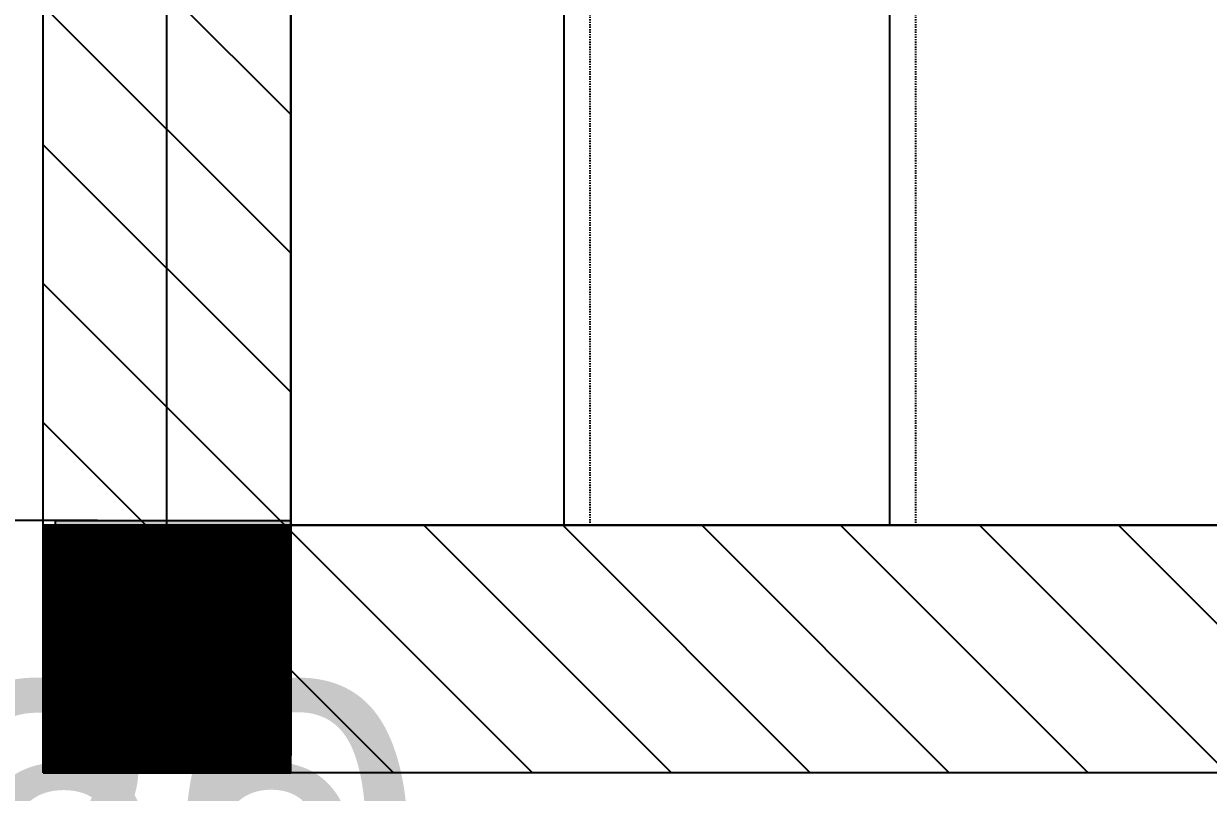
# Model space of a CAD drawing. Header units: millimetres. Extents: x -26398 to 135532, y -376633 to 43268.
# Drawn here: x 15778 to 15873.7, y -358682.6 to -358620.5 of the extents above; entities that cross this region are included whole.
import ezdxf
from ezdxf.xclip import XClip

# ---------------------------------------------------------------- set-up
doc = ezdxf.new("R2010")
doc.units = ezdxf.units.MM
doc.linetypes.add('HIDDEN', pattern=[0.375, 0.25, -0.125])
for name, color, linetype in [('0 @ 10', 7, 'Continuous'), ('0 @ 4.5', 7, 'Continuous'), ('0 @ 5', 7, 'Continuous'), ('0 @ 8', 7, 'Continuous'), ('A2-NETCAT 3B', 7, 'Continuous'), ('A3-NETTHAY', 4, 'Continuous'), ('A7-NETKHUAT', 252, 'HIDDEN'), ('DIM', 7, 'Continuous'), ('DIM @ 10', 7, 'Continuous'), ('DIM @ 4.5', 7, 'Continuous'), ('DIM @ 5', 7, 'Continuous'), ('DIM @ 8', 7, 'Continuous'), ('TƯỜNG', 52, 'Continuous')]:
    doc.layers.add(name, color=color, linetype=linetype)
doc.styles.get("Standard").update_dxf_attribs({"font": 'arial.ttf'})
doc.dimstyles.new('SCALE dimmatbang', dxfattribs={"dimscale": 70, "dimtxt": 2.7, "dimasz": 1.4, "dimexe": 1.7, "dimexo": 0.7, "dimtad": 1, "dimtoh": 1, "dimdec": 1, "dimtxsty": 'Standard', "dimblk": 'ARCHTICK', "dimcen": 2.5, "dimclrd": 1, "dimclre": 256, "dimadec": 0, "dimazin": 0, "dimtfac": 1, "dimtdec": 1, "dimtmove": 0, "dimatfit": 3, "dimfxl": 1, "dimarcsym": 0})

# ---------------------------------------------------------------- blocks, each defined once
blk = doc.blocks.new('*X6945')
at = {"color": 0}
for p, q in [((30550, 32250), (30750, 32450)), ((30550, 32251.41), (30748.59, 32450)), ((30550, 32252.83), (30747.17, 32450)), ((30550, 32254.24), (30745.76, 32450)), ((30550, 32255.66), (30744.34, 32450)), ((30550, 32257.07), (30742.93, 32450)), ((30550, 32258.49), (30741.51, 32450)), ((30550, 32259.9), (30740.1, 32450)), ((30550, 32261.31), (30738.69, 32450)), ((30550, 32262.73), (30737.27, 32450)), ((30550, 32264.14), (30735.86, 32450)), ((30550, 32265.56), (30734.44, 32450)), ((30550, 32266.97), (30733.03, 32450)), ((30550, 32268.38), (30731.62, 32450)), ((30550, 32269.8), (30730.2, 32450)), ((30550, 32271.21), (30728.79, 32450)), ((30550, 32272.63), (30727.37, 32450)), ((30550, 32274.04), (30725.96, 32450)), ((30550, 32275.46), (30724.54, 32450)), ((30550, 32276.87), (30723.13, 32450)), ((30550, 32278.28), (30721.72, 32450)), ((30550, 32279.7), (30720.3, 32450)), ((30550, 32281.11), (30718.89, 32450)), ((30550, 32282.53), (30717.47, 32450)), ((30550, 32283.94), (30716.06, 32450)), ((30550, 32285.36), (30714.64, 32450)), ((30550, 32286.77), (30713.23, 32450)), ((30550, 32288.18), (30711.82, 32450)), ((30550, 32289.6), (30710.4, 32450)), ((30550, 32291.01), (30708.99, 32450)), ((30550, 32292.43), (30707.57, 32450)), ((30550, 32293.84), (30706.16, 32450)), ((30550, 32295.25), (30704.75, 32450)), ((30550, 32296.67), (30703.33, 32450)), ((30550, 32298.08), (30701.92, 32450)), ((30550, 32299.5), (30700.5, 32450)), ((30550, 32300.91), (30699.09, 32450)), ((30550, 32302.33), (30697.67, 32450)), ((30550, 32303.74), (30696.26, 32450)), ((30550, 32305.15), (30694.85, 32450)), ((30550, 32306.57), (30693.43, 32450)), ((30550, 32307.98), (30692.02, 32450)), ((30550, 32309.4), (30690.6, 32450)), ((30550, 32310.81), (30689.19, 32450)), ((30550, 32312.23), (30687.77, 32450)), ((30550, 32313.64), (30686.36, 32450)), ((30550, 32315.05), (30684.95, 32450)), ((30550, 32316.47), (30683.53, 32450)), ((30550, 32317.88), (30682.12, 32450)), ((30550, 32319.3), (30680.7, 32450)), ((30550, 32320.71), (30679.29, 32450)), ((30550, 32322.12), (30677.88, 32450)), ((30550, 32323.54), (30676.46, 32450)), ((30550, 32324.95), (30675.05, 32450)), ((30550, 32326.37), (30673.63, 32450)), ((30550, 32327.78), (30672.22, 32450)), ((30550, 32329.2), (30670.8, 32450)), ((30550, 32330.61), (30669.39, 32450)), ((30550, 32332.02), (30667.98, 32450)), ((30550, 32333.44), (30666.56, 32450)), ((30550, 32334.85), (30665.15, 32450)), ((30550, 32336.27), (30663.73, 32450)), ((30550, 32337.68), (30662.32, 32450)), ((30550, 32339.1), (30660.9, 32450)), ((30550, 32340.51), (30659.49, 32450)), ((30550, 32341.92), (30658.08, 32450)), ((30550, 32343.34), (30656.66, 32450)), ((30550, 32344.75), (30655.25, 32450)), ((30550, 32346.17), (30653.83, 32450)), ((30550, 32347.58), (30652.42, 32450)), ((30550, 32348.99), (30651.01, 32450)), ((30550, 32350.41), (30649.59, 32450)), ((30550, 32351.82), (30648.18, 32450)), ((30550, 32353.24), (30646.76, 32450)), ((30550, 32354.65), (30645.35, 32450)), ((30550, 32356.07), (30643.93, 32450)), ((30550, 32357.48), (30642.52, 32450)), ((30550, 32358.89), (30641.11, 32450)), ((30550, 32360.31), (30639.69, 32450)), ((30550, 32361.72), (30638.28, 32450)), ((30550, 32363.14), (30636.86, 32450)), ((30550, 32364.55), (30635.45, 32450)), ((30550, 32365.97), (30634.03, 32450)), ((30550, 32367.38), (30632.62, 32450)), ((30550, 32368.79), (30631.21, 32450)), ((30550, 32370.21), (30629.79, 32450)), ((30550, 32371.62), (30628.38, 32450)), ((30550, 32373.04), (30626.96, 32450)), ((30550, 32374.45), (30625.55, 32450)), ((30550, 32375.87), (30624.13, 32450)), ((30550, 32377.28), (30622.72, 32450)), ((30550, 32378.69), (30621.31, 32450)), ((30550, 32380.11), (30619.89, 32450)), ((30550, 32381.52), (30618.48, 32450)), ((30550, 32382.94), (30617.06, 32450)), ((30550, 32384.35), (30615.65, 32450)), ((30550, 32385.76), (30614.24, 32450)), ((30550, 32387.18), (30612.82, 32450)), ((30550, 32388.59), (30611.41, 32450)), ((30550, 32390.01), (30609.99, 32450)), ((30550, 32391.42), (30608.58, 32450)), ((30550, 32392.84), (30607.16, 32450)), ((30550, 32394.25), (30605.75, 32450)), ((30550, 32395.66), (30604.34, 32450)), ((30550, 32397.08), (30602.92, 32450)), ((30550, 32398.49), (30601.51, 32450)), ((30550, 32399.91), (30600.09, 32450)), ((30550, 32401.32), (30598.68, 32450)), ((30550, 32402.74), (30597.26, 32450)), ((30550, 32404.15), (30595.85, 32450)), ((30550, 32405.56), (30594.44, 32450)), ((30550, 32406.98), (30593.02, 32450)), ((30550, 32408.39), (30591.61, 32450)), ((30550, 32409.81), (30590.19, 32450)), ((30550, 32411.22), (30588.78, 32450)), ((30550, 32412.63), (30587.37, 32450)), ((30550, 32414.05), (30585.95, 32450)), ((30550, 32415.46), (30584.54, 32450)), ((30550, 32416.88), (30583.12, 32450)), ((30550, 32418.29), (30581.71, 32450)), ((30550, 32419.71), (30580.29, 32450)), ((30550, 32421.12), (30578.88, 32450)), ((30550, 32422.53), (30577.47, 32450)), ((30550, 32423.95), (30576.05, 32450)), ((30550, 32425.36), (30574.64, 32450)), ((30550, 32426.78), (30573.22, 32450)), ((30550, 32428.19), (30571.81, 32450)), ((30550, 32429.61), (30570.39, 32450)), ((30550, 32431.02), (30568.98, 32450)), ((30550, 32432.43), (30567.57, 32450)), ((30550, 32433.85), (30566.15, 32450)), ((30550, 32435.26), (30564.74, 32450)), ((30550, 32436.68), (30563.32, 32450)), ((30550, 32438.09), (30561.91, 32450)), ((30550, 32439.5), (30560.5, 32450)), ((30550, 32440.92), (30559.08, 32450)), ((30550, 32442.33), (30557.67, 32450)), ((30550, 32443.75), (30556.25, 32450)), ((30550, 32445.16), (30554.84, 32450)), ((30550, 32446.58), (30553.42, 32450)), ((30550, 32447.99), (30552.01, 32450)), ((30550, 32449.4), (30550.6, 32450)), ((30551.41, 32250), (30750, 32448.59)), ((30552.83, 32250), (30750, 32447.17)), ((30554.24, 32250), (30750, 32445.76)), ((30555.66, 32250), (30750, 32444.34)), ((30557.07, 32250), (30750, 32442.93)), ((30558.49, 32250), (30750, 32441.51)), ((30559.9, 32250), (30750, 32440.1)), ((30561.31, 32250), (30750, 32438.69)), ((30562.73, 32250), (30750, 32437.27)), ((30564.14, 32250), (30750, 32435.86)), ((30565.56, 32250), (30750, 32434.44)), ((30566.97, 32250), (30750, 32433.03)), ((30568.38, 32250), (30750, 32431.62)), ((30569.8, 32250), (30750, 32430.2)), ((30571.21, 32250), (30750, 32428.79)), ((30572.63, 32250), (30750, 32427.37)), ((30574.04, 32250), (30750, 32425.96)), ((30575.46, 32250), (30750, 32424.54)), ((30576.87, 32250), (30750, 32423.13)), ((30578.28, 32250), (30750, 32421.72)), ((30579.7, 32250), (30750, 32420.3)), ((30581.11, 32250), (30750, 32418.89)), ((30582.53, 32250), (30750, 32417.47)), ((30583.94, 32250), (30750, 32416.06)), ((30585.36, 32250), (30750, 32414.64)), ((30586.77, 32250), (30750, 32413.23)), ((30588.18, 32250), (30750, 32411.82)), ((30589.6, 32250), (30750, 32410.4)), ((30591.01, 32250), (30750, 32408.99)), ((30592.43, 32250), (30750, 32407.57)), ((30593.84, 32250), (30750, 32406.16)), ((30595.25, 32250), (30750, 32404.75)), ((30596.67, 32250), (30750, 32403.33)), ((30598.08, 32250), (30750, 32401.92)), ((30599.5, 32250), (30750, 32400.5)), ((30600.91, 32250), (30750, 32399.09)), ((30602.33, 32250), (30750, 32397.67)), ((30603.74, 32250), (30750, 32396.26)), ((30605.15, 32250), (30750, 32394.85)), ((30606.57, 32250), (30750, 32393.43)), ((30607.98, 32250), (30750, 32392.02)), ((30609.4, 32250), (30750, 32390.6)), ((30610.81, 32250), (30750, 32389.19)), ((30612.23, 32250), (30750, 32387.77)), ((30613.64, 32250), (30750, 32386.36)), ((30615.05, 32250), (30750, 32384.95)), ((30616.47, 32250), (30750, 32383.53)), ((30617.88, 32250), (30750, 32382.12)), ((30619.3, 32250), (30750, 32380.7)), ((30620.71, 32250), (30750, 32379.29)), ((30622.12, 32250), (30750, 32377.88)), ((30623.54, 32250), (30750, 32376.46)), ((30624.95, 32250), (30750, 32375.05)), ((30626.37, 32250), (30750, 32373.63)), ((30627.78, 32250), (30750, 32372.22)), ((30629.2, 32250), (30750, 32370.8)), ((30630.61, 32250), (30750, 32369.39)), ((30632.02, 32250), (30750, 32367.98)), ((30633.44, 32250), (30750, 32366.56)), ((30634.85, 32250), (30750, 32365.15)), ((30636.27, 32250), (30750, 32363.73)), ((30637.68, 32250), (30750, 32362.32)), ((30639.1, 32250), (30750, 32360.9)), ((30640.51, 32250), (30750, 32359.49)), ((30641.92, 32250), (30750, 32358.08)), ((30643.34, 32250), (30750, 32356.66)), ((30644.75, 32250), (30750, 32355.25)), ((30646.17, 32250), (30750, 32353.83)), ((30647.58, 32250), (30750, 32352.42)), ((30648.99, 32250), (30750, 32351.01)), ((30650.41, 32250), (30750, 32349.59)), ((30651.82, 32250), (30750, 32348.18)), ((30653.24, 32250), (30750, 32346.76)), ((30654.65, 32250), (30750, 32345.35)), ((30656.07, 32250), (30750, 32343.93)), ((30657.48, 32250), (30750, 32342.52)), ((30658.89, 32250), (30750, 32341.11)), ((30660.31, 32250), (30750, 32339.69)), ((30661.72, 32250), (30750, 32338.28)), ((30663.14, 32250), (30750, 32336.86)), ((30664.55, 32250), (30750, 32335.45)), ((30665.97, 32250), (30750, 32334.03)), ((30667.38, 32250), (30750, 32332.62)), ((30668.79, 32250), (30750, 32331.21)), ((30670.21, 32250), (30750, 32329.79)), ((30671.62, 32250), (30750, 32328.38)), ((30673.04, 32250), (30750, 32326.96)), ((30674.45, 32250), (30750, 32325.55)), ((30675.87, 32250), (30750, 32324.13)), ((30677.28, 32250), (30750, 32322.72)), ((30678.69, 32250), (30750, 32321.31)), ((30680.11, 32250), (30750, 32319.89)), ((30681.52, 32250), (30750, 32318.48)), ((30682.94, 32250), (30750, 32317.06)), ((30684.35, 32250), (30750, 32315.65)), ((30685.76, 32250), (30750, 32314.24)), ((30687.18, 32250), (30750, 32312.82)), ((30688.59, 32250), (30750, 32311.41)), ((30690.01, 32250), (30750, 32309.99)), ((30691.42, 32250), (30750, 32308.58)), ((30692.84, 32250), (30750, 32307.16)), ((30694.25, 32250), (30750, 32305.75)), ((30695.66, 32250), (30750, 32304.34)), ((30697.08, 32250), (30750, 32302.92)), ((30698.49, 32250), (30750, 32301.51)), ((30699.91, 32250), (30750, 32300.09)), ((30701.32, 32250), (30750, 32298.68)), ((30702.74, 32250), (30750, 32297.26)), ((30704.15, 32250), (30750, 32295.85)), ((30705.56, 32250), (30750, 32294.44)), ((30706.98, 32250), (30750, 32293.02)), ((30708.39, 32250), (30750, 32291.61)), ((30709.81, 32250), (30750, 32290.19)), ((30711.22, 32250), (30750, 32288.78)), ((30712.63, 32250), (30750, 32287.37)), ((30714.05, 32250), (30750, 32285.95)), ((30715.46, 32250), (30750, 32284.54)), ((30716.88, 32250), (30750, 32283.12)), ((30718.29, 32250), (30750, 32281.71)), ((30719.71, 32250), (30750, 32280.29)), ((30721.12, 32250), (30750, 32278.88)), ((30722.53, 32250), (30750, 32277.47)), ((30723.95, 32250), (30750, 32276.05)), ((30725.36, 32250), (30750, 32274.64)), ((30726.78, 32250), (30750, 32273.22)), ((30728.19, 32250), (30750, 32271.81)), ((30729.61, 32250), (30750, 32270.39)), ((30731.02, 32250), (30750, 32268.98)), ((30732.43, 32250), (30750, 32267.57)), ((30733.85, 32250), (30750, 32266.15)), ((30735.26, 32250), (30750, 32264.74)), ((30736.68, 32250), (30750, 32263.32)), ((30738.09, 32250), (30750, 32261.91)), ((30739.5, 32250), (30750, 32260.5)), ((30740.92, 32250), (30750, 32259.08)), ((30742.33, 32250), (30750, 32257.67)), ((30743.75, 32250), (30750, 32256.25)), ((30745.16, 32250), (30750, 32254.84)), ((30746.58, 32250), (30750, 32253.42)), ((30747.99, 32250), (30750, 32252.01)), ((30749.4, 32250), (30750, 32250.6))]:
    blk.add_line(p, q, dxfattribs=at)
blk = doc.blocks.new('*U6944')
at = {"color": 0}
for p, q in [((0, 0), (0, 200)), ((0, 200), (200, 200)), ((200, 200), (200, 0)), ((200, 0), (0, 0))]:
    blk.add_line(p, q, dxfattribs=at)
blk = doc.blocks.new('*U6946')
blk.add_blockref('*X6945', (-30550, -32250))
at = {"color": 0}
blk.add_blockref('*U6944', (0, 0), dxfattribs=at)
blk = doc.blocks.new('_ArchTick')
at = {"color": 0, "linetype": 'ByBlock', "const_width": 0.15}
blk.add_lwpolyline([(-0.5, -0.5), (0.5, 0.5)], dxfattribs=at)
blk = doc.blocks.new('*D8628')
at = {"lineweight": -2, "transparency": 16777216}
for p, q in [((15779.598, -358684.152), (15779.598, -358715.085)), ((15799.598, -358684.152), (15799.598, -358715.085))]:
    blk.add_line(p, q, dxfattribs=at)
at = {"color": 1, "lineweight": -2, "transparency": 16777216}
blk.add_line((15779.598, -358707.435), (15799.598, -358707.435), dxfattribs=at)
at = {"layer": 'DEFPOINTS', "color": 0, "transparency": 16777216}
for p in [(15779.598, -358681.002), (15799.598, -358681.002), (15799.598, -358707.435)]:
    blk.add_point(p, dxfattribs=at)
at = {"color": 1, "lineweight": -2, "transparency": 16777216, "xscale": 6.3, "yscale": 6.3, "zscale": 6.3, "rotation": 180}
blk.add_blockref('_ArchTick', (15779.598, -358707.435), dxfattribs=at)
at = {"color": 1, "lineweight": -2, "transparency": 16777216, "xscale": 6.3, "yscale": 6.3, "zscale": 6.3}
blk.add_blockref('_ArchTick', (15799.598, -358707.435), dxfattribs=at)
at = {"color": 0, "transparency": 16777216, "insert": (15789.598, -358698.419), "char_height": 12.15, "attachment_point": 5}
blk.add_mtext('20', dxfattribs=at)
blk = doc.blocks.new('*D8629')
at = {"lineweight": -2, "transparency": 16777216}
for p, q in [((15779.598, -358688.002), (15779.598, -358724.435)), ((15799.598, -358688.002), (15799.598, -358724.435))]:
    blk.add_line(p, q, dxfattribs=at)
at = {"color": 1, "lineweight": -2, "transparency": 16777216}
blk.add_line((15779.598, -358707.435), (15799.598, -358707.435), dxfattribs=at)
at = {"layer": 'DEFPOINTS', "color": 0, "transparency": 16777216}
for p in [(15779.598, -358681.002), (15799.598, -358681.002), (15799.598, -358707.435)]:
    blk.add_point(p, dxfattribs=at)
at = {"color": 1, "lineweight": -2, "transparency": 16777216, "xscale": 14, "yscale": 14, "zscale": 14, "rotation": 180}
blk.add_blockref('_ArchTick', (15779.598, -358707.435), dxfattribs=at)
at = {"color": 1, "lineweight": -2, "transparency": 16777216, "xscale": 14, "yscale": 14, "zscale": 14}
blk.add_blockref('_ArchTick', (15799.598, -358707.435), dxfattribs=at)
at = {"color": 0, "transparency": 16777216, "insert": (15789.598, -358687.399), "char_height": 27, "attachment_point": 5}
blk.add_mtext('20', dxfattribs=at)
blk = doc.blocks.new('*D8630')
at = {"lineweight": -2, "transparency": 16777216}
for p, q in [((15779.598, -358686.602), (15779.598, -358721.035)), ((15799.598, -358686.602), (15799.598, -358721.035))]:
    blk.add_line(p, q, dxfattribs=at)
at = {"color": 1, "lineweight": -2, "transparency": 16777216}
blk.add_line((15779.598, -358707.435), (15799.598, -358707.435), dxfattribs=at)
at = {"layer": 'DEFPOINTS', "color": 0, "transparency": 16777216}
for p in [(15779.598, -358681.002), (15799.598, -358681.002), (15799.598, -358707.435)]:
    blk.add_point(p, dxfattribs=at)
at = {"color": 1, "lineweight": -2, "transparency": 16777216, "xscale": 11.2, "yscale": 11.2, "zscale": 11.2, "rotation": 180}
blk.add_blockref('_ArchTick', (15779.598, -358707.435), dxfattribs=at)
at = {"color": 1, "lineweight": -2, "transparency": 16777216, "xscale": 11.2, "yscale": 11.2, "zscale": 11.2}
blk.add_blockref('_ArchTick', (15799.598, -358707.435), dxfattribs=at)
at = {"color": 0, "transparency": 16777216, "insert": (15789.598, -358691.407), "char_height": 21.6, "attachment_point": 5}
blk.add_mtext('20', dxfattribs=at)
blk = doc.blocks.new('*D8631')
at = {"lineweight": -2, "transparency": 16777216}
for p, q in [((15779.598, -358684.502), (15779.598, -358715.935)), ((15799.598, -358684.502), (15799.598, -358715.935))]:
    blk.add_line(p, q, dxfattribs=at)
at = {"color": 1, "lineweight": -2, "transparency": 16777216}
blk.add_line((15779.598, -358707.435), (15799.598, -358707.435), dxfattribs=at)
at = {"layer": 'DEFPOINTS', "color": 0, "transparency": 16777216}
for p in [(15779.598, -358681.002), (15799.598, -358681.002), (15799.598, -358707.435)]:
    blk.add_point(p, dxfattribs=at)
at = {"color": 1, "lineweight": -2, "transparency": 16777216, "xscale": 7, "yscale": 7, "zscale": 7, "rotation": 180}
blk.add_blockref('_ArchTick', (15779.598, -358707.435), dxfattribs=at)
at = {"color": 1, "lineweight": -2, "transparency": 16777216, "xscale": 7, "yscale": 7, "zscale": 7}
blk.add_blockref('_ArchTick', (15799.598, -358707.435), dxfattribs=at)
at = {"color": 0, "transparency": 16777216, "insert": (15789.598, -358697.417), "char_height": 13.5, "attachment_point": 5}
blk.add_mtext('20', dxfattribs=at)
blk = doc.blocks.new('*D8632')
at = {"layer": 'DEFPOINTS', "color": 0, "transparency": 16777216}
for p in [(15799.598, -358681.002), (16079.598, -358681.002), (16079.598, -358736.259)]:
    blk.add_point(p, dxfattribs=at)
at = {"layer": 'DIM', "lineweight": -2, "transparency": 16777216}
for p, q in [((15799.598, -358684.152), (15799.598, -358743.909)), ((16079.598, -358684.152), (16079.598, -358743.909))]:
    blk.add_line(p, q, dxfattribs=at)
at = {"layer": 'DIM', "color": 1, "lineweight": -2, "transparency": 16777216}
blk.add_line((15799.598, -358736.259), (16079.598, -358736.259), dxfattribs=at)
at = {"layer": 'DIM', "color": 1, "lineweight": -2, "transparency": 16777216, "xscale": 6.3, "yscale": 6.3, "zscale": 6.3, "rotation": 180}
blk.add_blockref('_ArchTick', (15799.598, -358736.259), dxfattribs=at)
at = {"layer": 'DIM', "color": 1, "lineweight": -2, "transparency": 16777216, "xscale": 6.3, "yscale": 6.3, "zscale": 6.3}
blk.add_blockref('_ArchTick', (16079.598, -358736.259), dxfattribs=at)
at = {"layer": 'DIM', "color": 0, "transparency": 16777216, "insert": (15939.598, -358727.244), "char_height": 12.15, "attachment_point": 5}
blk.add_mtext('280', dxfattribs=at)
blk = doc.blocks.new('*D8633')
at = {"layer": 'DEFPOINTS', "color": 0, "transparency": 16777216}
for p in [(15799.598, -358681.002), (16079.598, -358681.002), (16079.598, -358736.259)]:
    blk.add_point(p, dxfattribs=at)
at = {"layer": 'DIM', "lineweight": -2, "transparency": 16777216}
for p, q in [((15799.598, -358688.002), (15799.598, -358753.259)), ((16079.598, -358688.002), (16079.598, -358753.259))]:
    blk.add_line(p, q, dxfattribs=at)
at = {"layer": 'DIM', "color": 1, "lineweight": -2, "transparency": 16777216}
blk.add_line((15799.598, -358736.259), (16079.598, -358736.259), dxfattribs=at)
at = {"layer": 'DIM', "color": 1, "lineweight": -2, "transparency": 16777216, "xscale": 14, "yscale": 14, "zscale": 14, "rotation": 180}
blk.add_blockref('_ArchTick', (15799.598, -358736.259), dxfattribs=at)
at = {"layer": 'DIM', "color": 1, "lineweight": -2, "transparency": 16777216, "xscale": 14, "yscale": 14, "zscale": 14}
blk.add_blockref('_ArchTick', (16079.598, -358736.259), dxfattribs=at)
at = {"layer": 'DIM', "color": 0, "transparency": 16777216, "insert": (15939.598, -358716.224), "char_height": 27, "attachment_point": 5}
blk.add_mtext('280', dxfattribs=at)
blk = doc.blocks.new('*D8634')
at = {"layer": 'DEFPOINTS', "color": 0, "transparency": 16777216}
for p in [(15799.598, -358681.002), (16079.598, -358681.002), (16079.598, -358736.259)]:
    blk.add_point(p, dxfattribs=at)
at = {"layer": 'DIM', "lineweight": -2, "transparency": 16777216}
for p, q in [((15799.598, -358686.602), (15799.598, -358749.859)), ((16079.598, -358686.602), (16079.598, -358749.859))]:
    blk.add_line(p, q, dxfattribs=at)
at = {"layer": 'DIM', "color": 1, "lineweight": -2, "transparency": 16777216}
blk.add_line((15799.598, -358736.259), (16079.598, -358736.259), dxfattribs=at)
at = {"layer": 'DIM', "color": 1, "lineweight": -2, "transparency": 16777216, "xscale": 11.2, "yscale": 11.2, "zscale": 11.2, "rotation": 180}
blk.add_blockref('_ArchTick', (15799.598, -358736.259), dxfattribs=at)
at = {"layer": 'DIM', "color": 1, "lineweight": -2, "transparency": 16777216, "xscale": 11.2, "yscale": 11.2, "zscale": 11.2}
blk.add_blockref('_ArchTick', (16079.598, -358736.259), dxfattribs=at)
at = {"layer": 'DIM', "color": 0, "transparency": 16777216, "insert": (15939.598, -358720.231), "char_height": 21.6, "attachment_point": 5}
blk.add_mtext('280', dxfattribs=at)
blk = doc.blocks.new('*D8635')
at = {"layer": 'DEFPOINTS', "color": 0, "transparency": 16777216}
for p in [(15799.598, -358681.002), (16079.598, -358681.002), (16079.598, -358736.259)]:
    blk.add_point(p, dxfattribs=at)
at = {"layer": 'DIM', "lineweight": -2, "transparency": 16777216}
for p, q in [((15799.598, -358684.502), (15799.598, -358744.759)), ((16079.598, -358684.502), (16079.598, -358744.759))]:
    blk.add_line(p, q, dxfattribs=at)
at = {"layer": 'DIM', "color": 1, "lineweight": -2, "transparency": 16777216}
blk.add_line((15799.598, -358736.259), (16079.598, -358736.259), dxfattribs=at)
at = {"layer": 'DIM', "color": 1, "lineweight": -2, "transparency": 16777216, "xscale": 7, "yscale": 7, "zscale": 7, "rotation": 180}
blk.add_blockref('_ArchTick', (15799.598, -358736.259), dxfattribs=at)
at = {"layer": 'DIM', "color": 1, "lineweight": -2, "transparency": 16777216, "xscale": 7, "yscale": 7, "zscale": 7}
blk.add_blockref('_ArchTick', (16079.598, -358736.259), dxfattribs=at)
at = {"layer": 'DIM', "color": 0, "transparency": 16777216, "insert": (15939.598, -358726.242), "char_height": 13.5, "attachment_point": 5}
blk.add_mtext('280', dxfattribs=at)
blk = doc.blocks.new('*D8572')
at = {"layer": 'DEFPOINTS', "color": 0, "transparency": 16777216}
for p in [(15779.598, -358680.801), (16079.598, -358681.002), (15779.598, -358821.882)]:
    blk.add_point(p, dxfattribs=at)
at = {"layer": 'DIM', "lineweight": -2, "transparency": 16777216}
for p, q in [((15779.598, -358683.951), (15779.598, -358829.532)), ((16079.598, -358684.152), (16079.598, -358829.532))]:
    blk.add_line(p, q, dxfattribs=at)
at = {"layer": 'DIM', "color": 1, "lineweight": -2, "transparency": 16777216}
blk.add_line((16079.598, -358821.882), (15779.598, -358821.882), dxfattribs=at)
at = {"layer": 'DIM', "color": 1, "lineweight": -2, "transparency": 16777216, "xscale": 6.3, "yscale": 6.3, "zscale": 6.3, "rotation": 180}
blk.add_blockref('_ArchTick', (15779.598, -358821.882), dxfattribs=at)
at = {"layer": 'DIM', "color": 1, "lineweight": -2, "transparency": 16777216, "xscale": 6.3, "yscale": 6.3, "zscale": 6.3}
blk.add_blockref('_ArchTick', (16079.598, -358821.882), dxfattribs=at)
at = {"layer": 'DIM', "color": 0, "transparency": 16777216, "insert": (15929.598, -358812.862), "char_height": 12.15, "attachment_point": 5}
blk.add_mtext('300', dxfattribs=at)
blk = doc.blocks.new('*D8573')
at = {"layer": 'DEFPOINTS', "color": 0, "transparency": 16777216}
for p in [(15779.598, -358680.801), (16079.598, -358681.002), (15779.598, -358821.882)]:
    blk.add_point(p, dxfattribs=at)
at = {"layer": 'DIM', "lineweight": -2, "transparency": 16777216}
for p, q in [((15779.598, -358687.801), (15779.598, -358838.882)), ((16079.598, -358688.002), (16079.598, -358838.882))]:
    blk.add_line(p, q, dxfattribs=at)
at = {"layer": 'DIM', "color": 1, "lineweight": -2, "transparency": 16777216}
blk.add_line((16079.598, -358821.882), (15779.598, -358821.882), dxfattribs=at)
at = {"layer": 'DIM', "color": 1, "lineweight": -2, "transparency": 16777216, "xscale": 14, "yscale": 14, "zscale": 14, "rotation": 180}
blk.add_blockref('_ArchTick', (15779.598, -358821.882), dxfattribs=at)
at = {"layer": 'DIM', "color": 1, "lineweight": -2, "transparency": 16777216, "xscale": 14, "yscale": 14, "zscale": 14}
blk.add_blockref('_ArchTick', (16079.598, -358821.882), dxfattribs=at)
at = {"layer": 'DIM', "color": 0, "transparency": 16777216, "insert": (15929.598, -358801.837), "char_height": 27, "attachment_point": 5}
blk.add_mtext('300', dxfattribs=at)
blk = doc.blocks.new('*D8574')
at = {"layer": 'DEFPOINTS', "color": 0, "transparency": 16777216}
for p in [(15779.598, -358680.801), (16079.598, -358681.002), (15779.598, -358821.882)]:
    blk.add_point(p, dxfattribs=at)
at = {"layer": 'DIM', "lineweight": -2, "transparency": 16777216}
for p, q in [((15779.598, -358686.401), (15779.598, -358835.482)), ((16079.598, -358686.602), (16079.598, -358835.482))]:
    blk.add_line(p, q, dxfattribs=at)
at = {"layer": 'DIM', "color": 1, "lineweight": -2, "transparency": 16777216}
blk.add_line((16079.598, -358821.882), (15779.598, -358821.882), dxfattribs=at)
at = {"layer": 'DIM', "color": 1, "lineweight": -2, "transparency": 16777216, "xscale": 11.2, "yscale": 11.2, "zscale": 11.2, "rotation": 180}
blk.add_blockref('_ArchTick', (15779.598, -358821.882), dxfattribs=at)
at = {"layer": 'DIM', "color": 1, "lineweight": -2, "transparency": 16777216, "xscale": 11.2, "yscale": 11.2, "zscale": 11.2}
blk.add_blockref('_ArchTick', (16079.598, -358821.882), dxfattribs=at)
at = {"layer": 'DIM', "color": 0, "transparency": 16777216, "insert": (15929.598, -358805.846), "char_height": 21.6, "attachment_point": 5}
blk.add_mtext('300', dxfattribs=at)
blk = doc.blocks.new('*D8575')
at = {"layer": 'DEFPOINTS', "color": 0, "transparency": 16777216}
for p in [(15779.598, -358680.801), (16079.598, -358681.002), (15779.598, -358821.882)]:
    blk.add_point(p, dxfattribs=at)
at = {"layer": 'DIM', "lineweight": -2, "transparency": 16777216}
for p, q in [((15779.598, -358684.301), (15779.598, -358830.382)), ((16079.598, -358684.502), (16079.598, -358830.382))]:
    blk.add_line(p, q, dxfattribs=at)
at = {"layer": 'DIM', "color": 1, "lineweight": -2, "transparency": 16777216}
blk.add_line((16079.598, -358821.882), (15779.598, -358821.882), dxfattribs=at)
at = {"layer": 'DIM', "color": 1, "lineweight": -2, "transparency": 16777216, "xscale": 7, "yscale": 7, "zscale": 7, "rotation": 180}
blk.add_blockref('_ArchTick', (15779.598, -358821.882), dxfattribs=at)
at = {"layer": 'DIM', "color": 1, "lineweight": -2, "transparency": 16777216, "xscale": 7, "yscale": 7, "zscale": 7}
blk.add_blockref('_ArchTick', (16079.598, -358821.882), dxfattribs=at)
at = {"layer": 'DIM', "color": 0, "transparency": 16777216, "insert": (15929.598, -358811.86), "char_height": 13.5, "attachment_point": 5}
blk.add_mtext('300', dxfattribs=at)
blk = doc.blocks.new('*D8540')
at = {"layer": 'DEFPOINTS', "color": 0, "transparency": 16777216}
for p in [(15779.598, -357681.002), (15698.122, -358681.002), (15779.598, -358681.002)]:
    blk.add_point(p, dxfattribs=at)
at = {"layer": 'DIM', "lineweight": -2, "transparency": 16777216}
for p, q in [((15776.448, -357681.002), (15690.472, -357681.002)), ((15776.448, -358681.002), (15690.472, -358681.002))]:
    blk.add_line(p, q, dxfattribs=at)
at = {"layer": 'DIM', "color": 1, "lineweight": -2, "transparency": 16777216}
blk.add_line((15698.122, -357681.002), (15698.122, -358681.002), dxfattribs=at)
at = {"layer": 'DIM', "color": 1, "lineweight": -2, "transparency": 16777216, "xscale": 6.3, "yscale": 6.3, "zscale": 6.3}
for p, rotation in [((15698.122, -357681.002), 90), ((15698.122, -358681.002), 270)]:
    blk.add_blockref('_ArchTick', p, dxfattribs=dict(at, rotation=rotation))
at = {"layer": 'DIM', "color": 0, "transparency": 16777216, "insert": (15689.106, -358181.002), "char_height": 12.15, "attachment_point": 5, "rotation": 90}
blk.add_mtext('1000', dxfattribs=at)
blk = doc.blocks.new('*D8541')
at = {"layer": 'DEFPOINTS', "color": 0, "transparency": 16777216}
for p in [(15779.598, -357681.002), (15698.122, -358681.002), (15779.598, -358681.002)]:
    blk.add_point(p, dxfattribs=at)
at = {"layer": 'DIM', "lineweight": -2, "transparency": 16777216}
for p, q in [((15772.598, -357681.002), (15681.122, -357681.002)), ((15772.598, -358681.002), (15681.122, -358681.002))]:
    blk.add_line(p, q, dxfattribs=at)
at = {"layer": 'DIM', "color": 1, "lineweight": -2, "transparency": 16777216}
blk.add_line((15698.122, -357681.002), (15698.122, -358681.002), dxfattribs=at)
at = {"layer": 'DIM', "color": 1, "lineweight": -2, "transparency": 16777216, "xscale": 14, "yscale": 14, "zscale": 14}
for p, rotation in [((15698.122, -357681.002), 90), ((15698.122, -358681.002), 270)]:
    blk.add_blockref('_ArchTick', p, dxfattribs=dict(at, rotation=rotation))
at = {"layer": 'DIM', "color": 0, "transparency": 16777216, "insert": (15678.087, -358181.002), "char_height": 27, "attachment_point": 5, "rotation": 90}
blk.add_mtext('1000', dxfattribs=at)
blk = doc.blocks.new('*D8542')
at = {"layer": 'DEFPOINTS', "color": 0, "transparency": 16777216}
for p in [(15779.598, -357681.002), (15698.122, -358681.002), (15779.598, -358681.002)]:
    blk.add_point(p, dxfattribs=at)
at = {"layer": 'DIM', "lineweight": -2, "transparency": 16777216}
for p, q in [((15773.998, -357681.002), (15684.522, -357681.002)), ((15773.998, -358681.002), (15684.522, -358681.002))]:
    blk.add_line(p, q, dxfattribs=at)
at = {"layer": 'DIM', "color": 1, "lineweight": -2, "transparency": 16777216}
blk.add_line((15698.122, -357681.002), (15698.122, -358681.002), dxfattribs=at)
at = {"layer": 'DIM', "color": 1, "lineweight": -2, "transparency": 16777216, "xscale": 11.2, "yscale": 11.2, "zscale": 11.2}
for p, rotation in [((15698.122, -357681.002), 90), ((15698.122, -358681.002), 270)]:
    blk.add_blockref('_ArchTick', p, dxfattribs=dict(at, rotation=rotation))
at = {"layer": 'DIM', "color": 0, "transparency": 16777216, "insert": (15682.094, -358181.002), "char_height": 21.6, "attachment_point": 5, "rotation": 90}
blk.add_mtext('1000', dxfattribs=at)
blk = doc.blocks.new('*D8543')
at = {"layer": 'DEFPOINTS', "color": 0, "transparency": 16777216}
for p in [(15779.598, -357681.002), (15698.122, -358681.002), (15779.598, -358681.002)]:
    blk.add_point(p, dxfattribs=at)
at = {"layer": 'DIM', "lineweight": -2, "transparency": 16777216}
for p, q in [((15776.098, -357681.002), (15689.622, -357681.002)), ((15776.098, -358681.002), (15689.622, -358681.002))]:
    blk.add_line(p, q, dxfattribs=at)
at = {"layer": 'DIM', "color": 1, "lineweight": -2, "transparency": 16777216}
blk.add_line((15698.122, -357681.002), (15698.122, -358681.002), dxfattribs=at)
at = {"layer": 'DIM', "color": 1, "lineweight": -2, "transparency": 16777216, "xscale": 7, "yscale": 7, "zscale": 7}
for p, rotation in [((15698.122, -357681.002), 90), ((15698.122, -358681.002), 270)]:
    blk.add_blockref('_ArchTick', p, dxfattribs=dict(at, rotation=rotation))
at = {"layer": 'DIM', "color": 0, "transparency": 16777216, "insert": (15688.105, -358181.002), "char_height": 13.5, "attachment_point": 5, "rotation": 90}
blk.add_mtext('1000', dxfattribs=at)
blk = doc.blocks.new('*D8652')
at = {"layer": 'DEFPOINTS', "color": 0, "transparency": 16777216}
for p in [(15779.598, -358681.002), (18679.598, -358681.002), (15779.598, -358904.202)]:
    blk.add_point(p, dxfattribs=at)
at = {"layer": 'DIM', "lineweight": -2, "transparency": 16777216}
for p, q in [((15779.598, -358684.152), (15779.598, -358911.852)), ((18679.598, -358684.152), (18679.598, -358911.852))]:
    blk.add_line(p, q, dxfattribs=at)
at = {"layer": 'DIM', "color": 1, "lineweight": -2, "transparency": 16777216}
blk.add_line((18679.598, -358904.202), (15779.598, -358904.202), dxfattribs=at)
at = {"layer": 'DIM', "color": 1, "lineweight": -2, "transparency": 16777216, "xscale": 6.3, "yscale": 6.3, "zscale": 6.3, "rotation": 180}
blk.add_blockref('_ArchTick', (15779.598, -358904.202), dxfattribs=at)
at = {"layer": 'DIM', "color": 1, "lineweight": -2, "transparency": 16777216, "xscale": 6.3, "yscale": 6.3, "zscale": 6.3}
blk.add_blockref('_ArchTick', (18679.598, -358904.202), dxfattribs=at)
at = {"layer": 'DIM', "color": 0, "transparency": 16777216, "insert": (17229.598, -358895.186), "char_height": 12.15, "attachment_point": 5}
blk.add_mtext('2900', dxfattribs=at)
blk = doc.blocks.new('*D8653')
at = {"layer": 'DEFPOINTS', "color": 0, "transparency": 16777216}
for p in [(15779.598, -358681.002), (18679.598, -358681.002), (15779.598, -358904.202)]:
    blk.add_point(p, dxfattribs=at)
at = {"layer": 'DIM', "lineweight": -2, "transparency": 16777216}
for p, q in [((15779.598, -358688.002), (15779.598, -358921.202)), ((18679.598, -358688.002), (18679.598, -358921.202))]:
    blk.add_line(p, q, dxfattribs=at)
at = {"layer": 'DIM', "color": 1, "lineweight": -2, "transparency": 16777216}
blk.add_line((18679.598, -358904.202), (15779.598, -358904.202), dxfattribs=at)
at = {"layer": 'DIM', "color": 1, "lineweight": -2, "transparency": 16777216, "xscale": 14, "yscale": 14, "zscale": 14, "rotation": 180}
blk.add_blockref('_ArchTick', (15779.598, -358904.202), dxfattribs=at)
at = {"layer": 'DIM', "color": 1, "lineweight": -2, "transparency": 16777216, "xscale": 14, "yscale": 14, "zscale": 14}
blk.add_blockref('_ArchTick', (18679.598, -358904.202), dxfattribs=at)
at = {"layer": 'DIM', "color": 0, "transparency": 16777216, "insert": (17229.598, -358884.166), "char_height": 27, "attachment_point": 5}
blk.add_mtext('2900', dxfattribs=at)
blk = doc.blocks.new('*D8654')
at = {"layer": 'DEFPOINTS', "color": 0, "transparency": 16777216}
for p in [(15779.598, -358681.002), (18679.598, -358681.002), (15779.598, -358904.202)]:
    blk.add_point(p, dxfattribs=at)
at = {"layer": 'DIM', "lineweight": -2, "transparency": 16777216}
for p, q in [((15779.598, -358686.602), (15779.598, -358917.802)), ((18679.598, -358686.602), (18679.598, -358917.802))]:
    blk.add_line(p, q, dxfattribs=at)
at = {"layer": 'DIM', "color": 1, "lineweight": -2, "transparency": 16777216}
blk.add_line((18679.598, -358904.202), (15779.598, -358904.202), dxfattribs=at)
at = {"layer": 'DIM', "color": 1, "lineweight": -2, "transparency": 16777216, "xscale": 11.2, "yscale": 11.2, "zscale": 11.2, "rotation": 180}
blk.add_blockref('_ArchTick', (15779.598, -358904.202), dxfattribs=at)
at = {"layer": 'DIM', "color": 1, "lineweight": -2, "transparency": 16777216, "xscale": 11.2, "yscale": 11.2, "zscale": 11.2}
blk.add_blockref('_ArchTick', (18679.598, -358904.202), dxfattribs=at)
at = {"layer": 'DIM', "color": 0, "transparency": 16777216, "insert": (17229.598, -358888.174), "char_height": 21.6, "attachment_point": 5}
blk.add_mtext('2900', dxfattribs=at)
blk = doc.blocks.new('*D8655')
at = {"layer": 'DEFPOINTS', "color": 0, "transparency": 16777216}
for p in [(15779.598, -358681.002), (18679.598, -358681.002), (15779.598, -358904.202)]:
    blk.add_point(p, dxfattribs=at)
at = {"layer": 'DIM', "lineweight": -2, "transparency": 16777216}
for p, q in [((15779.598, -358684.502), (15779.598, -358912.702)), ((18679.598, -358684.502), (18679.598, -358912.702))]:
    blk.add_line(p, q, dxfattribs=at)
at = {"layer": 'DIM', "color": 1, "lineweight": -2, "transparency": 16777216}
blk.add_line((18679.598, -358904.202), (15779.598, -358904.202), dxfattribs=at)
at = {"layer": 'DIM', "color": 1, "lineweight": -2, "transparency": 16777216, "xscale": 7, "yscale": 7, "zscale": 7, "rotation": 180}
blk.add_blockref('_ArchTick', (15779.598, -358904.202), dxfattribs=at)
at = {"layer": 'DIM', "color": 1, "lineweight": -2, "transparency": 16777216, "xscale": 7, "yscale": 7, "zscale": 7}
blk.add_blockref('_ArchTick', (18679.598, -358904.202), dxfattribs=at)
at = {"layer": 'DIM', "color": 0, "transparency": 16777216, "insert": (17229.598, -358894.184), "char_height": 13.5, "attachment_point": 5}
blk.add_mtext('2900', dxfattribs=at)
blk = doc.blocks.new('*D8515')
at = {"layer": 'DEFPOINTS', "color": 0, "transparency": 16777216}
for p in [(15789.598, -358349.6), (15754.424, -358660.6), (15789.598, -358660.6)]:
    blk.add_point(p, dxfattribs=at)
at = {"layer": 'DIM', "lineweight": -2, "transparency": 16777216}
for p, q in [((15783.998, -358349.6), (15740.824, -358349.6)), ((15783.998, -358660.6), (15740.824, -358660.6))]:
    blk.add_line(p, q, dxfattribs=at)
at = {"layer": 'DIM', "color": 1, "lineweight": -2, "transparency": 16777216}
blk.add_line((15754.424, -358349.6), (15754.424, -358660.6), dxfattribs=at)
at = {"layer": 'DIM', "color": 1, "lineweight": -2, "transparency": 16777216, "xscale": 11.2, "yscale": 11.2, "zscale": 11.2}
for p, rotation in [((15754.424, -358349.6), 90), ((15754.424, -358660.6), 270)]:
    blk.add_blockref('_ArchTick', p, dxfattribs=dict(at, rotation=rotation))
at = {"layer": 'DIM', "color": 0, "transparency": 16777216, "insert": (15745.745, -358521.912), "char_height": 7.2, "attachment_point": 5, "rotation": 90}
blk.add_mtext('311', dxfattribs=at)
blk = doc.blocks.new('f')
at = {"layer": 'A3-NETTHAY'}
for p, q in [((50750.42, -385349.87), (50750.42, -384349.87)), ((51013.58, -385349.87), (51013.58, -384349.87))]:
    blk.add_line(p, q, dxfattribs=at)
at = {"layer": 'A7-NETKHUAT', "ltscale": 3}
for p, q in [((50771.48, -385349.87), (50771.48, -384349.87)), ((51034.63, -385349.87), (51034.63, -384349.87))]:
    blk.add_line(p, q, dxfattribs=at)
blk = doc.blocks.new('*U9348')
at = {"layer": '0 @ 10'}
dim = blk.add_linear_dim(base=(15799.598, -358707.435), p1=(15779.598, -358681.002), p2=(15799.598, -358681.002), angle=180, dimstyle='SCALE dimmatbang', override={"dimscale": 10, "dimtix": 0, "dimtofl": 1, "dimtmove": 0, "dimatfit": 3}, dxfattribs=at)
dim.commit()
dim.dimension.update_dxf_attribs({"geometry": '*D8629', "text_midpoint": (15789.598, -358707.435), "dimtype": 128})
at = {"layer": '0 @ 4.5'}
dim = blk.add_linear_dim(base=(15799.598, -358707.435), p1=(15779.598, -358681.002), p2=(15799.598, -358681.002), angle=180, dimstyle='SCALE dimmatbang', override={"dimscale": 4.5, "dimtix": 0, "dimtofl": 1, "dimtmove": 0, "dimatfit": 3}, dxfattribs=at)
dim.commit()
dim.dimension.update_dxf_attribs({"geometry": '*D8628', "text_midpoint": (15789.598, -358707.435), "dimtype": 128})
at = {"layer": '0 @ 5'}
dim = blk.add_linear_dim(base=(15799.598, -358707.435), p1=(15779.598, -358681.002), p2=(15799.598, -358681.002), angle=180, dimstyle='SCALE dimmatbang', override={"dimscale": 5, "dimtix": 0, "dimtofl": 1, "dimtmove": 0, "dimatfit": 3}, dxfattribs=at)
dim.commit()
dim.dimension.update_dxf_attribs({"geometry": '*D8631', "text_midpoint": (15789.598, -358707.435), "dimtype": 128})
at = {"layer": '0 @ 8'}
dim = blk.add_linear_dim(base=(15799.598, -358707.435), p1=(15779.598, -358681.002), p2=(15799.598, -358681.002), angle=180, dimstyle='SCALE dimmatbang', override={"dimscale": 8, "dimtix": 0, "dimtofl": 1, "dimtmove": 0, "dimatfit": 3}, dxfattribs=at)
dim.commit()
dim.dimension.update_dxf_attribs({"geometry": '*D8630', "text_midpoint": (15789.598, -358707.435), "dimtype": 128})
blk = doc.blocks.new('*U9349')
at = {"layer": 'DIM @ 10'}
dim = blk.add_linear_dim(base=(16079.598, -358736.259), p1=(15799.598, -358681.002), p2=(16079.598, -358681.002), angle=180, dimstyle='SCALE dimmatbang', override={"dimscale": 10, "dimtix": 0, "dimtofl": 1, "dimtmove": 0, "dimatfit": 3}, dxfattribs=at)
dim.commit()
dim.dimension.update_dxf_attribs({"geometry": '*D8633', "text_midpoint": (15939.598, -358716.224)})
at = {"layer": 'DIM @ 4.5'}
dim = blk.add_linear_dim(base=(16079.598, -358736.259), p1=(15799.598, -358681.002), p2=(16079.598, -358681.002), angle=180, dimstyle='SCALE dimmatbang', override={"dimscale": 4.5, "dimtix": 0, "dimtofl": 1, "dimtmove": 0, "dimatfit": 3}, dxfattribs=at)
dim.commit()
dim.dimension.update_dxf_attribs({"geometry": '*D8632', "text_midpoint": (15939.598, -358727.244)})
at = {"layer": 'DIM @ 5'}
dim = blk.add_linear_dim(base=(16079.598, -358736.259), p1=(15799.598, -358681.002), p2=(16079.598, -358681.002), angle=180, dimstyle='SCALE dimmatbang', override={"dimscale": 5, "dimtix": 0, "dimtofl": 1, "dimtmove": 0, "dimatfit": 3}, dxfattribs=at)
dim.commit()
dim.dimension.update_dxf_attribs({"geometry": '*D8635', "text_midpoint": (15939.598, -358726.242)})
at = {"layer": 'DIM @ 8'}
dim = blk.add_linear_dim(base=(16079.598, -358736.259), p1=(15799.598, -358681.002), p2=(16079.598, -358681.002), angle=180, dimstyle='SCALE dimmatbang', override={"dimscale": 8, "dimtix": 0, "dimtofl": 1, "dimtmove": 0, "dimatfit": 3}, dxfattribs=at)
dim.commit()
dim.dimension.update_dxf_attribs({"geometry": '*D8634', "text_midpoint": (15939.598, -358720.231)})
blk = doc.blocks.new('*U9366')
at = {"layer": 'DIM @ 10'}
dim = blk.add_linear_dim(base=(15779.598, -358821.882), p1=(16079.598, -358681.002), p2=(15779.598, -358680.801), angle=180, dimstyle='SCALE dimmatbang', override={"dimscale": 10, "dimtix": 0, "dimtofl": 1, "dimtmove": 0, "dimatfit": 3}, dxfattribs=at)
dim.commit()
dim.dimension.update_dxf_attribs({"geometry": '*D8573', "text_midpoint": (15929.598, -358801.837)})
at = {"layer": 'DIM @ 4.5'}
dim = blk.add_linear_dim(base=(15779.598, -358821.882), p1=(16079.598, -358681.002), p2=(15779.598, -358680.801), angle=180, dimstyle='SCALE dimmatbang', override={"dimscale": 4.5, "dimtix": 0, "dimtofl": 1, "dimtmove": 0, "dimatfit": 3}, dxfattribs=at)
dim.commit()
dim.dimension.update_dxf_attribs({"geometry": '*D8572', "text_midpoint": (15929.598, -358812.862)})
at = {"layer": 'DIM @ 5'}
dim = blk.add_linear_dim(base=(15779.598, -358821.882), p1=(16079.598, -358681.002), p2=(15779.598, -358680.801), angle=180, dimstyle='SCALE dimmatbang', override={"dimscale": 5, "dimtix": 0, "dimtofl": 1, "dimtmove": 0, "dimatfit": 3}, dxfattribs=at)
dim.commit()
dim.dimension.update_dxf_attribs({"geometry": '*D8575', "text_midpoint": (15929.598, -358811.86)})
at = {"layer": 'DIM @ 8'}
dim = blk.add_linear_dim(base=(15779.598, -358821.882), p1=(16079.598, -358681.002), p2=(15779.598, -358680.801), angle=180, dimstyle='SCALE dimmatbang', override={"dimscale": 8, "dimtix": 0, "dimtofl": 1, "dimtmove": 0, "dimatfit": 3}, dxfattribs=at)
dim.commit()
dim.dimension.update_dxf_attribs({"geometry": '*D8574', "text_midpoint": (15929.598, -358805.846)})
blk = doc.blocks.new('*U9386')
at = {"layer": 'DIM @ 10'}
dim = blk.add_linear_dim(base=(15698.122, -358681.002), p1=(15779.598, -357681.002), p2=(15779.598, -358681.002), angle=90, dimstyle='SCALE dimmatbang', override={"dimscale": 10, "dimtix": 0, "dimtofl": 1, "dimtmove": 0, "dimatfit": 3}, dxfattribs=at)
dim.commit()
dim.dimension.update_dxf_attribs({"geometry": '*D8541', "text_midpoint": (15678.087, -358181.002)})
at = {"layer": 'DIM @ 4.5'}
dim = blk.add_linear_dim(base=(15698.122, -358681.002), p1=(15779.598, -357681.002), p2=(15779.598, -358681.002), angle=90, dimstyle='SCALE dimmatbang', override={"dimscale": 4.5, "dimtix": 0, "dimtofl": 1, "dimtmove": 0, "dimatfit": 3}, dxfattribs=at)
dim.commit()
dim.dimension.update_dxf_attribs({"geometry": '*D8540', "text_midpoint": (15689.106, -358181.002)})
at = {"layer": 'DIM @ 5'}
dim = blk.add_linear_dim(base=(15698.122, -358681.002), p1=(15779.598, -357681.002), p2=(15779.598, -358681.002), angle=90, dimstyle='SCALE dimmatbang', override={"dimscale": 5, "dimtix": 0, "dimtofl": 1, "dimtmove": 0, "dimatfit": 3}, dxfattribs=at)
dim.commit()
dim.dimension.update_dxf_attribs({"geometry": '*D8543', "text_midpoint": (15688.105, -358181.002)})
at = {"layer": 'DIM @ 8'}
dim = blk.add_linear_dim(base=(15698.122, -358681.002), p1=(15779.598, -357681.002), p2=(15779.598, -358681.002), angle=90, dimstyle='SCALE dimmatbang', override={"dimscale": 8, "dimtix": 0, "dimtofl": 1, "dimtmove": 0, "dimatfit": 3}, dxfattribs=at)
dim.commit()
dim.dimension.update_dxf_attribs({"geometry": '*D8542', "text_midpoint": (15682.094, -358181.002)})
blk = doc.blocks.new('*U9437')
at = {"layer": 'DIM @ 10'}
dim = blk.add_linear_dim(base=(15779.598, -358904.202), p1=(18679.598, -358681.002), p2=(15779.598, -358681.002), angle=180, dimstyle='SCALE dimmatbang', override={"dimscale": 10, "dimtix": 0, "dimtofl": 1, "dimtmove": 0, "dimatfit": 3}, dxfattribs=at)
dim.commit()
dim.dimension.update_dxf_attribs({"geometry": '*D8653', "text_midpoint": (17229.598, -358884.166)})
at = {"layer": 'DIM @ 4.5'}
dim = blk.add_linear_dim(base=(15779.598, -358904.202), p1=(18679.598, -358681.002), p2=(15779.598, -358681.002), angle=180, dimstyle='SCALE dimmatbang', override={"dimscale": 4.5, "dimtix": 0, "dimtofl": 1, "dimtmove": 0, "dimatfit": 3}, dxfattribs=at)
dim.commit()
dim.dimension.update_dxf_attribs({"geometry": '*D8652', "text_midpoint": (17229.598, -358895.186)})
at = {"layer": 'DIM @ 5'}
dim = blk.add_linear_dim(base=(15779.598, -358904.202), p1=(18679.598, -358681.002), p2=(15779.598, -358681.002), angle=180, dimstyle='SCALE dimmatbang', override={"dimscale": 5, "dimtix": 0, "dimtofl": 1, "dimtmove": 0, "dimatfit": 3}, dxfattribs=at)
dim.commit()
dim.dimension.update_dxf_attribs({"geometry": '*D8655', "text_midpoint": (17229.598, -358894.184)})
at = {"layer": 'DIM @ 8'}
dim = blk.add_linear_dim(base=(15779.598, -358904.202), p1=(18679.598, -358681.002), p2=(15779.598, -358681.002), angle=180, dimstyle='SCALE dimmatbang', override={"dimscale": 8, "dimtix": 0, "dimtofl": 1, "dimtmove": 0, "dimatfit": 3}, dxfattribs=at)
dim.commit()
dim.dimension.update_dxf_attribs({"geometry": '*D8654', "text_midpoint": (17229.598, -358888.174)})

msp = doc.modelspace()

# ---------------------------------------------------------------- hatches: boundary and pattern name
at = {"layer": 'DIM'}
h = msp.add_hatch(color=256, dxfattribs=at)
h.dxf.hatch_style = 1
h.paths.add_polyline_path([(15789.598, -358660.6), (15789.598, -358679.6), (15799.598, -358679.6), (15799.598, -358660.6)])
h.paths.add_polyline_path([(15780.598, -358660.6), (15780.598, -358679.6), (15789.598, -358679.6), (15789.598, -358660.6)])
at = {"layer": 'TƯỜNG'}
h = msp.add_hatch(dxfattribs=at)
h.set_pattern_fill('ANSI31', color=256, scale=2.5, angle=90)
h.set_pattern_definition([(135, (13712.819, -369068.479), (-5.61266, -5.61266), [])])
h.paths.add_polyline_path([(16079.598, -358281.002), (16079.598, -358661.002), (16089.598, -358661.002), (16089.598, -358291.002), (16674.598, -358291.002), (16674.598, -358661.002), (16684.598, -358661.002), (16684.598, -358291.002), (16974.598, -358291.002), (16974.598, -358661.002), (16984.598, -358661.002), (16984.598, -358291.002), (17274.598, -358291.002), (17274.598, -358661.002), (17284.598, -358661.002), (17284.598, -358291.002), (18069.598, -358291.002), (18069.598, -358661.002), (18079.598, -358661.002), (18079.598, -358291.002), (18659.598, -358291.002), (18659.598, -358281.002), (18079.598, -358281.002), (16679.598, -358281.002)], flags=17)
h.paths.add_polyline_path([(16689.598, -358071.002), (16689.598, -357701.002), (16679.598, -357701.002), (16679.598, -358071.002), (16089.598, -358071.002), (16089.598, -357701.002), (16079.598, -357701.002), (16079.598, -358081.002), (16679.598, -358081.002), (17679.598, -358081.002), (18659.598, -358081.002), (18659.598, -358071.002), (17689.598, -358071.002), (17689.598, -357701.002), (17679.598, -357701.002), (17679.598, -358071.002)], flags=17)
h.paths.add_polyline_path([(15799.598, -358661.002), (15799.598, -358681.002), (18679.598, -358681.002), (18679.598, -357681.002), (15779.598, -357681.002), (15779.598, -358661.002), (15799.598, -358661.002), (15799.598, -357701.002), (18659.598, -357701.002), (18659.598, -358661.002)])
h.paths.add_polyline_path([(15779.598, -358661.002), (15779.598, -358681.002), (15799.598, -358681.002), (15799.598, -358661.002)], flags=17)

# ---------------------------------------------------------------- linework, layer by layer
at = {"layer": 'A2-NETCAT 3B'}
for p, q in [((15789.598, -358679.6), (15789.598, -358349.6)), ((15799.598, -358679.6), (15799.598, -358349.6))]:
    msp.add_line(p, q, dxfattribs=at)
at = {"layer": 'DIM'}
msp.add_lwpolyline([(15799.598, -358660.6), (15799.598, -358679.6), (15780.598, -358679.6), (15780.598, -358660.6)], close=True, dxfattribs=at)
at = {"layer": 'TƯỜNG'}
for p, q in [((15779.598, -358681.002), (15779.598, -357681.002)), ((15799.598, -358681.002), (15799.598, -357701.002)), ((18659.598, -358661.002), (15779.598, -358661.002)), ((18679.598, -358681.002), (15779.598, -358681.002))]:
    msp.add_line(p, q, dxfattribs=at)
msp.add_lwpolyline([(15779.598, -358681.002), (15779.598, -357681.002), (18679.598, -357681.002), (18679.598, -358681.002)], close=True, dxfattribs=at)

# ---------------------------------------------------------------- block references
at = {"color": 0, "linetype": 'ByBlock', "xscale": -0.1, "yscale": 0.1, "zscale": 0.1}
msp.add_blockref('*U6946', (15799.598, -358681.002), dxfattribs=at)
msp.add_blockref('*U9348', (0, 0))
at = {"layer": 'DIM'}
for name in ['*U9386', '*U9366', '*U9437', '*U9349']:
    msp.add_blockref(name, (0, 0), dxfattribs=at)
at = {"layer": 'DIM', "color": 7}
ref = msp.add_blockref('f', (10746.661, -320126.015), dxfattribs=dict(at, xscale=0.1, yscale=0.1, zscale=0.1))
XClip(ref).set_block_clipping_path([(50529.3708687351, -385349.8690779172), (53330.6809673887, -381039.996440623)])

# ---------------------------------------------------------------- dimensions: what is measured, and where the dimension line sits
at = {"layer": 'DIM @ 8'}
dim = msp.add_linear_dim(base=(15754.424, -358660.6), p1=(15789.598, -358349.6), p2=(15789.598, -358660.6), angle=90, dimstyle='SCALE dimmatbang', override={"dimscale": 8, "dimtxt": 0.9, "dimtix": 0, "dimtofl": 1, "dimtmove": 0, "dimatfit": 3}, dxfattribs=at)
dim.commit()
dim.dimension.update_dxf_attribs({"geometry": '*D8515', "text_midpoint": (15754.424, -358521.912), "dimtype": 160})

doc.saveas('drawing.dxf')
